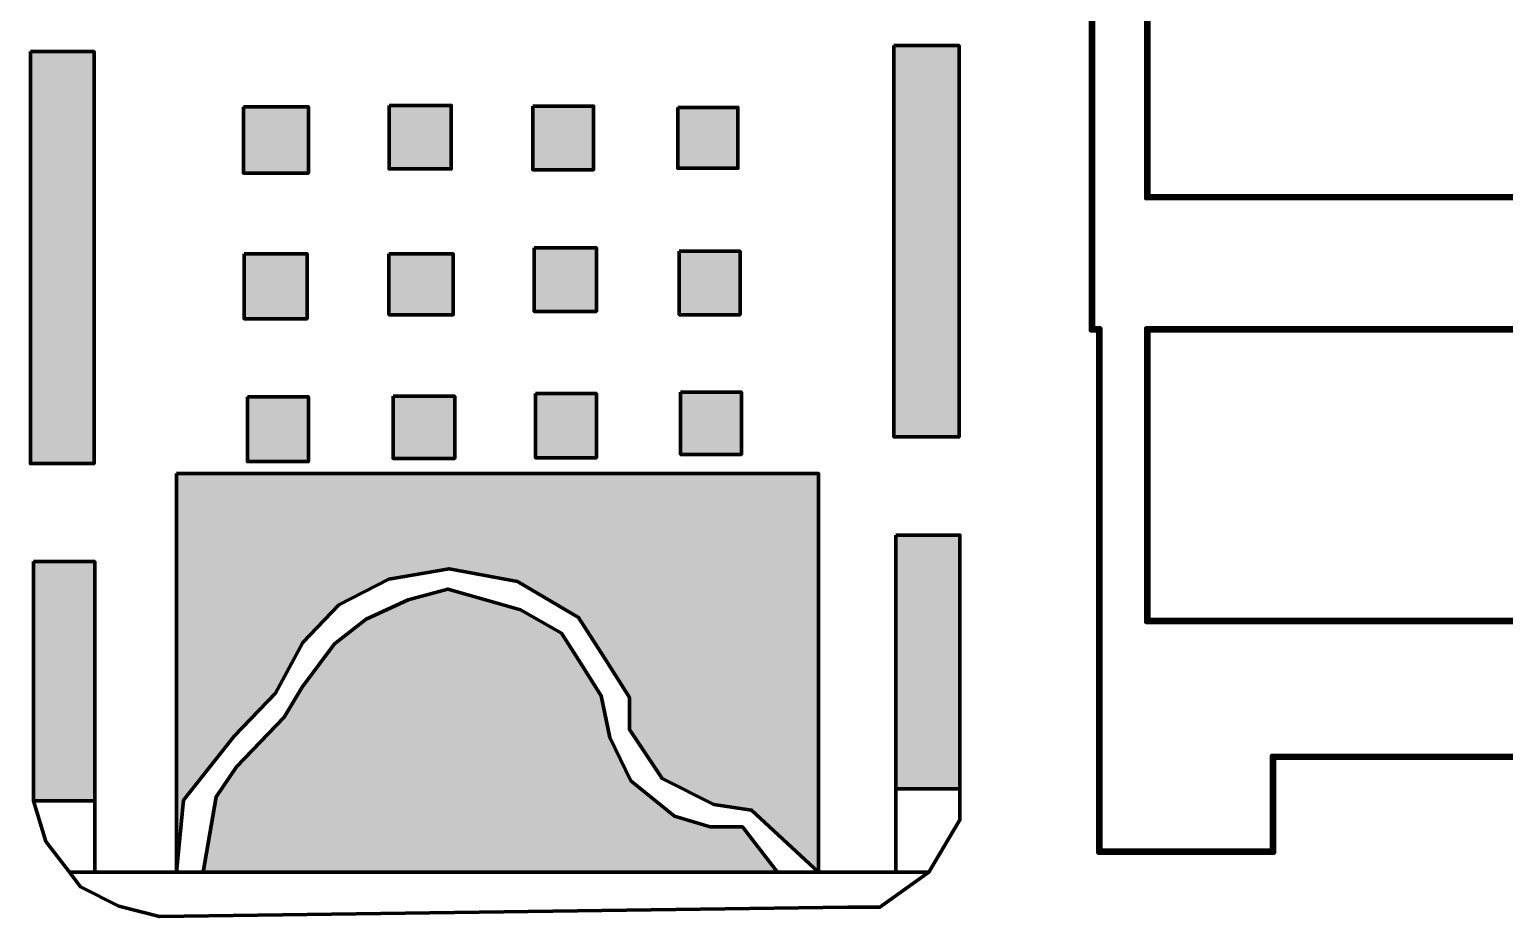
# Model space of a CAD drawing. Header units: millimetres. Extents: x -326080 to 309193, y -226399 to 796887.
# Drawn here: x -140751 to -17036, y -213237 to -138842 of the extents above; entities that cross this region are included whole.
import ezdxf

# ---------------------------------------------------------------- set-up
doc = ezdxf.new("R2010")
doc.units = ezdxf.units.MM
doc.layers.add('wall-floor', color=7, linetype='Continuous')
pattern_1 = [(37.5, (2389.561, 17033.26), (-0.8000156, 24.4706619), [0, -19.304, 0, -21.59, 0, -20.6375]), (7.5, (2389.56, 17033.26), (22.476164, 35.841255), [0, -10.414, 0, -17.399, 0, -6.6675]), (327.5, (2373.94, 17033.26), (39.5496185, 0.0718592), [0, -6.35, 0, -22.86, 0, -29.845]), (317.5, (2373.94, 17033.26), (38.1778226, 11.146466), [0, -3.175, 0, -14.986, 0, -17.145])]

msp = doc.modelspace()

# ---------------------------------------------------------------- hatches: boundary and pattern name
at = {"layer": 'wall-floor', "linetype": 'ByBlock', "lineweight": 211, "true_color": 0x58ba48, "transparency": 33554687}
h = msp.add_hatch(dxfattribs=at)
h.set_pattern_fill('AR-SAND', color=85, scale=0.5)
h.set_pattern_definition(pattern_1)
h.paths.add_polyline_path([(-63299.247, -122877.874), (-68193.78, -122877.874), (-68193.78, -136019.525), (-63299.247, -136019.525)])
h.paths.add_polyline_path([(-62788.667, -140196.08), (-68249.852, -140196.08), (-68249.852, -173006.363), (-62788.667, -173006.363)])
h.paths.add_polyline_path([(-136201.8, -123443.744), (-140751.325, -123443.744), (-140751.325, -136689.507), (-136201.8, -136689.507)])
h.paths.add_polyline_path([(-135328.116, -140700.87), (-140676.688, -140700.87), (-140676.688, -175255.777), (-135328.116, -175255.777)])
h = msp.add_hatch(dxfattribs=at)
h.set_pattern_fill('AR-SAND', color=85, scale=0.5)
h.set_pattern_definition(pattern_1)
h.paths.add_polyline_path([(-135279.423, -183476.435), (-140410.809, -183476.435), (-140410.809, -203533.919), (-135279.423, -203533.919)])
h.paths.add_polyline_path([(-62708.889, -181242.332), (-68084.798, -181242.332), (-68084.798, -202519.319), (-62708.889, -202519.319)])
h.paths.add_polyline_path([(-62788.667, -140196.08), (-68249.852, -140196.08), (-68249.852, -173006.363), (-62788.667, -173006.363)])
h.paths.add_polyline_path([(-63299.247, -122877.874), (-68193.78, -122877.874), (-68193.78, -136019.525), (-63299.247, -136019.525)])
h.paths.add_polyline_path([(-136201.8, -123443.744), (-140751.325, -123443.744), (-140751.325, -136689.507), (-136201.8, -136689.507)])
h.paths.add_polyline_path([(-135328.116, -140700.87), (-140676.688, -140700.87), (-140676.688, -175255.777), (-135328.116, -175255.777)])
at = {"layer": 'wall-floor', "linetype": 'ByBlock', "lineweight": 211, "true_color": 0xafd9aa, "transparency": 33554687}
h = msp.add_hatch(dxfattribs=at)
h.set_pattern_fill('AR-SAND', color=9, scale=0.5)
h.set_pattern_definition(pattern_1)
h.paths.add_polyline_path([(-117360.869, -145323.527), (-122810.995, -145323.527), (-122810.995, -150886.161), (-117360.869, -150886.161)])
h.paths.add_polyline_path([(-117475.607, -157653.073), (-122753.61, -157653.073), (-122753.61, -163101.006), (-117475.607, -163101.006)])
h.paths.add_polyline_path([(-117360.869, -169638.529), (-122466.766, -169638.529), (-122466.766, -175086.47), (-117360.869, -175086.47)])
h.paths.add_polyline_path([(-105088.255, -169601.691), (-110254.617, -169601.691), (-110254.617, -174823.366), (-105088.255, -174823.366)])
h.paths.add_polyline_path([(-105203.058, -157666.426), (-110599.042, -157666.426), (-110599.042, -162773.344), (-105203.058, -162773.344)])
h.paths.add_polyline_path([(-105370.624, -145208.832), (-110591.258, -145208.832), (-110591.258, -150542.078), (-105370.624, -150542.078)])
h.paths.add_polyline_path([(-93437.748, -145266.183), (-98543.644, -145266.183), (-98543.644, -150599.422), (-93437.748, -150599.422)])
h.paths.add_polyline_path([(-93205.629, -157149.999), (-98429.393, -157149.999), (-98429.393, -162486.439), (-93205.629, -162486.439)])
h.paths.add_polyline_path([(-93205.629, -169372.161), (-98314.59, -169372.161), (-98314.59, -174765.984), (-93205.629, -174765.984)])
h.paths.add_polyline_path([(-81035.997, -169257.403), (-86144.942, -169257.403), (-86144.942, -174479.079), (-81035.997, -174479.079)])
h.paths.add_polyline_path([(-81150.799, -157436.903), (-86259.761, -157436.903), (-86259.761, -162773.344), (-81150.799, -162773.344)])
h.paths.add_polyline_path([(-81332.765, -145380.878), (-86381.293, -145380.878), (-86381.293, -150484.727), (-81332.765, -150484.727)])
at = {"layer": 'wall-floor', "linetype": 'ByBlock', "lineweight": 211, "transparency": 33554687}
h = msp.add_hatch(dxfattribs=at)
h.set_pattern_fill('SACNCR', color=4, scale=5, angle=121)
h.set_pattern_definition([(166, (-125687.839, -162077.57), (-2.8803826, -11.5525835), []), (166, (-125692.175, -162070.354), (-2.8803826, -11.5525835), [0, -11.90625])])
h.paths.add_polyline_path([(-128414.175, -176095.121), (-128414.175, -209530.907), (-127829.233, -203478.149), (-123578.47, -198104.98), (-120113.652, -194501.038), (-117819.593, -190251.962), (-114805.813, -187104.5), (-110622.521, -184946.239), (-105562.075, -184069.45), (-99826.904, -185126.097), (-94690.832, -188164.051), (-92306.796, -191918.526), (-90440.28, -194857.99), (-90440.28, -197561.479), (-87696.172, -201675.663), (-83355.448, -203833.924), (-80184.236, -204306.037), (-74562.214, -209530.907), (-74562.214, -176095.121)])
at = {"layer": 'wall-floor', "linetype": 'ByBlock', "lineweight": 211, "true_color": 0x139b48, "transparency": 33554687}
h = msp.add_hatch(dxfattribs=at)
h.set_pattern_fill('GRASS', color=114, scale=3, angle=121)
h.set_pattern_definition([(211, (2389.56, 17033.26), (-18.434448, -73.936534), [14.2875, -93.475573]), (166, (2389.56, 17033.26), (-18.434448, -73.936534), [14.2875, -61.9125]), (256, (2389.56, 17033.26), (73.936534, -18.434448), [14.2875, -61.9125])])
h.paths.add_polyline_path([(-128414.175, -176095.121), (-128414.175, -209530.907), (-127829.233, -203478.149), (-123578.47, -198104.98), (-120113.652, -194501.038), (-117819.593, -190251.962), (-114805.813, -187104.5), (-110622.521, -184946.239), (-105562.075, -184069.45), (-99826.904, -185126.097), (-94690.832, -188164.051), (-92306.796, -191918.526), (-90440.28, -194857.99), (-90440.28, -197561.479), (-87696.172, -201675.663), (-83355.448, -203833.924), (-80184.236, -204306.037), (-74562.214, -209530.907), (-74562.214, -176095.121)])
at = {"layer": 'wall-floor', "linetype": 'ByBlock', "lineweight": 211, "transparency": 33554687}
h = msp.add_hatch(dxfattribs=at)
h.set_pattern_fill('AR-SAND', color=4, scale=6, angle=121)
h.set_pattern_definition([(158.5, (2389.56, 17033.26), (-246.76095, -159.46884), [0, -231.648, 0, -259.08, 0, -247.65]), (128.5, (2389.56, 17033.26), (-507.5764, 9.67466), [0, -124.968, 0, -208.788, 0, -80.01]), (88.5, (2486.1, 16872.58), (-245.17386, 406.36355), [0, -76.2, 0, -274.32, 0, -358.14]), (78.5, (2486.1, 16872.6), (-350.609, 323.8071), [0, -38.1, 0, -179.832, 0, -205.74])])
h.paths.add_polyline_path([(-92801.598, -194728.759), (-94510.909, -192030.938), (-96124.024, -189484.946), (-99571.355, -187512.079), (-102495.158, -186680.249), (-105651.089, -185782.377), (-108995.015, -186680.249), (-112503.582, -188298.942), (-115157.501, -190367.278), (-117878.908, -194009.341), (-119385.79, -196527.311), (-123395.548, -200691.175), (-125104.843, -203209.145), (-126172.244, -209530.907), (-78002.629, -209530.907), (-79621.962, -207431.02), (-80942.437, -205718.681), (-83670.312, -205718.681), (-86661.602, -204823.125), (-90327.601, -201855.514), (-92081.893, -198213.451)])

# ---------------------------------------------------------------- linework, layer by layer
at = {"layer": 'wall-floor', "linetype": 'ByBlock', "lineweight": 211}
for p, q in [((-68084.798, -202519.319), (-68084.798, -209530.907)), ((-135279.423, -203533.919), (-135279.423, -209530.907))]:
    msp.add_line(p, q, dxfattribs=at)
for points in [[(54948.684, -113778.268), (-51760.211, -113778.268), (-51760.211, -124384.764), (-51760.211, -164107.08), (-51134.667, -164107.08), (-51134.667, -188573.914), (-51134.667, -199725.754), (-51134.667, -207921.698), (-36330.551, -207921.698), (-36330.551, -199965.754), (37332.651, -199965.754)], [(54708.684, -114018.268), (-51520.211, -114018.268), (-51520.211, -124384.764), (-51520.211, -163867.08), (-50894.667, -163867.08), (-50894.667, -188573.914), (-50894.667, -199725.754), (-50894.667, -207681.698), (-36570.551, -207681.698), (-36570.551, -199725.754), (37572.651, -199725.754)], [(47165.187, -153029.384), (-47120.808, -153029.384), (-47120.808, -124384.764), (54708.684, -124384.764)], [(47405.187, -152789.384), (-46880.808, -152789.384), (-46880.808, -124624.764), (54948.684, -124624.764)], [(37610.165, -188573.914), (-47120.808, -188573.914), (-47120.808, -163867.08), (47165.187, -163867.08)], [(37370.165, -188333.914), (-46880.808, -188333.914), (-46880.808, -164107.08), (47405.187, -164107.08)], [(-65324.735, -209530.907), (-74562.214, -209530.907), (-137404.666, -209530.907), (-128414.175, -209530.907), (-127829.233, -203478.149), (-123578.47, -198104.98), (-120113.652, -194501.038), (-117819.593, -190251.962), (-114805.813, -187104.5), (-110622.521, -184946.239), (-105562.075, -184069.45), (-99826.904, -185126.097), (-94690.832, -188164.051), (-92306.796, -191918.526), (-90440.28, -194857.99), (-90440.28, -197561.479), (-87696.172, -201675.663), (-83355.448, -203833.924), (-80184.236, -204306.037), (-74562.214, -209530.907), (-78002.629, -209530.907), (-79621.962, -207431.02), (-80942.437, -205718.681), (-83670.312, -205718.681), (-86661.602, -204823.125), (-90327.601, -201855.514), (-92081.893, -198213.451), (-92801.598, -194728.759), (-94510.909, -192030.938), (-96124.024, -189484.946), (-99571.355, -187512.079), (-102495.158, -186680.249), (-105651.089, -185782.377), (-108995.015, -186680.249), (-112503.582, -188298.942), (-115157.501, -190367.278), (-117878.908, -194009.341), (-119385.79, -196527.311), (-123395.548, -200691.175), (-125104.843, -203209.145), (-126172.244, -209530.907)], [(-62708.889, -202519.319), (-62708.889, -205132.525), (-65324.735, -209530.907), (-69431.816, -212463.655), (-72108.745, -212463.655), (-129844.911, -213237.308), (-133255.247, -212357.577), (-136482.224, -210744.721), (-137404.666, -209530.907), (-139370.067, -206944.697), (-140410.809, -203533.919)]]:
    msp.add_lwpolyline(points, dxfattribs=at)
for points in [[(-140676.688, -140700.87), (-135328.116, -140700.87), (-135328.116, -175255.777), (-140676.688, -175255.777)], [(-68249.852, -140196.08), (-62788.667, -140196.08), (-62788.667, -173006.363), (-68249.852, -173006.363)], [(-122810.995, -145323.527), (-117360.869, -145323.527), (-117360.869, -150886.161), (-122810.995, -150886.161)], [(-110591.258, -145208.832), (-105370.624, -145208.832), (-105370.624, -150542.078), (-110591.258, -150542.078)], [(-98543.644, -145266.183), (-93437.748, -145266.183), (-93437.748, -150599.422), (-98543.644, -150599.422)], [(-86381.293, -145380.878), (-81332.765, -145380.878), (-81332.765, -150484.727), (-86381.293, -150484.727)], [(-122753.61, -157653.073), (-117475.607, -157653.073), (-117475.607, -163101.006), (-122753.61, -163101.006)], [(-110599.042, -157666.426), (-105203.058, -157666.426), (-105203.058, -162773.344), (-110599.042, -162773.344)], [(-98429.393, -157149.999), (-93205.629, -157149.999), (-93205.629, -162486.439), (-98429.393, -162486.439)], [(-86259.761, -157436.903), (-81150.799, -157436.903), (-81150.799, -162773.344), (-86259.761, -162773.344)], [(-98314.59, -169372.161), (-93205.629, -169372.161), (-93205.629, -174765.984), (-98314.59, -174765.984)], [(-86144.942, -169257.403), (-81035.997, -169257.403), (-81035.997, -174479.079), (-86144.942, -174479.079)], [(-122466.766, -169638.529), (-117360.869, -169638.529), (-117360.869, -175086.47), (-122466.766, -175086.47)], [(-110254.617, -169601.691), (-105088.255, -169601.691), (-105088.255, -174823.366), (-110254.617, -174823.366)], [(-128414.175, -176095.121), (-74562.214, -176095.121), (-74562.214, -209530.907), (-128414.175, -209530.907)], [(-68084.798, -181242.332), (-62708.889, -181242.332), (-62708.889, -202519.319), (-68084.798, -202519.319)], [(-140410.809, -183476.435), (-135279.423, -183476.435), (-135279.423, -203533.919), (-140410.809, -203533.919)]]:
    msp.add_lwpolyline(points, close=True, dxfattribs=at)

doc.saveas('drawing.dxf')
